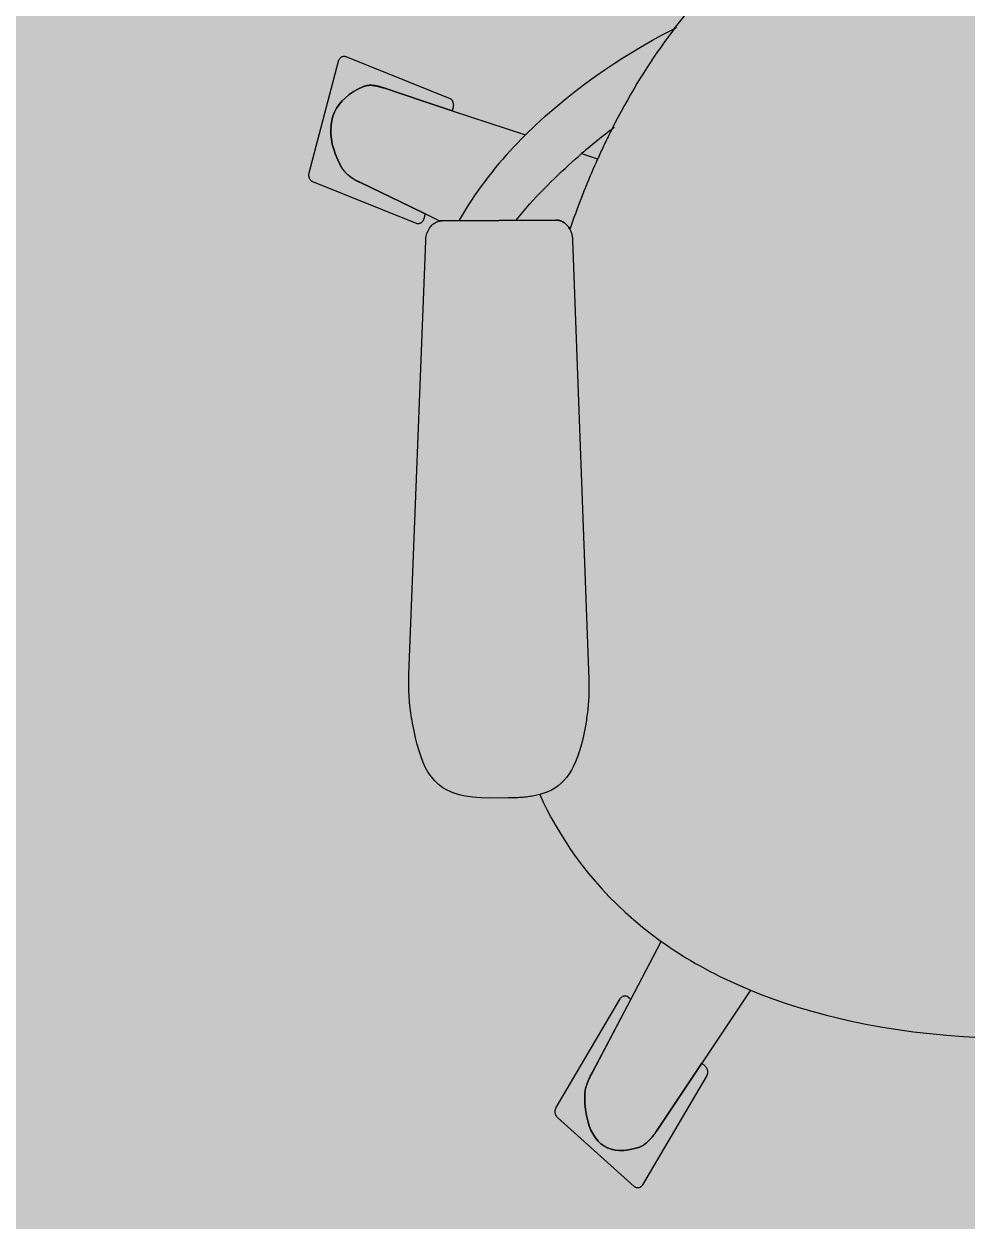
# Model space of a CAD drawing. Header units: metres. Extents: x -3.1 to 3, y -13.3 to 13.4.
# Drawn here: x 0.521 to 0.924, y 6.166 to 6.678 of the extents above; entities that cross this region are included whole.
import ezdxf

# ---------------------------------------------------------------- set-up
doc = ezdxf.new("R2010")
doc.units = ezdxf.units.M
doc.header["$MEASUREMENT"] = 0
doc.layers.add('Poly-Furniture', color=45, linetype='Continuous')
doc.layers.add('Poly-RoomsHatch', color=31, linetype='Continuous')

msp = doc.modelspace()

# ---------------------------------------------------------------- hatches: boundary and pattern name
at = {"layer": 'Poly-RoomsHatch'}
h = msp.add_hatch(color=31, dxfattribs=at)
h.dxf.hatch_style = 1
h.paths.add_polyline_path([(-2.755273, -11.584335), (0.893237, -11.584335), (0.893237, -7.204682), (2.755273, -7.204682), (2.755273, 9.589497), (1.219811, 9.589497), (-1.184988, 9.589497), (-1.184988, 10.128293), (-2.755273, 10.128293)])

# ---------------------------------------------------------------- linework, layer by layer
at = {"layer": 'Poly-Furniture', "color": 45}
for points in [[(0.799005, 6.676037), (0.805239, 6.683905), (0.811583, 6.69128), (0.818017, 6.698176), (0.82452, 6.704611), (0.831073, 6.710599), (0.837656, 6.716158), (0.844249, 6.721302), (0.850831, 6.726049), (0.857384, 6.730413), (0.863887, 6.734412), (0.870321, 6.738061), (0.876665, 6.741375), (0.882899, 6.744372), (0.889004, 6.747067), (0.894959, 6.749476), (0.900745, 6.751616), (0.906342, 6.753501), (0.911731, 6.755149), (0.91689, 6.756574)], [(0.735292, 6.630576), (0.739617, 6.634762), (0.743975, 6.638754), (0.74834, 6.642552), (0.752689, 6.646154), (0.756995, 6.64956), (0.761235, 6.652768), (0.765384, 6.655778), (0.769416, 6.658588), (0.773307, 6.661197), (0.777032, 6.663605), (0.780567, 6.66581), (0.783886, 6.667811), (0.786965, 6.669608), (0.789779, 6.6712), (0.792303, 6.672584), (0.794512, 6.673761), (0.796382, 6.67473), (0.797888, 6.675489), (0.799005, 6.676037)], [(0.799005, 6.676037), (0.797513, 6.674056), (0.796029, 6.672045), (0.794554, 6.670003), (0.793087, 6.667932), (0.791629, 6.665829), (0.790181, 6.663696), (0.788741, 6.661532), (0.787311, 6.659336), (0.785892, 6.657108), (0.784482, 6.654849), (0.783084, 6.652557), (0.781696, 6.650233), (0.780319, 6.647876), (0.778954, 6.645486), (0.7776, 6.643063), (0.776259, 6.640607), (0.77493, 6.638117), (0.773614, 6.635593), (0.77231, 6.633035)], [(0.799978, 6.676497), (0.799975, 6.676496), (0.799966, 6.676492), (0.799953, 6.676486), (0.799933, 6.676477), (0.799909, 6.676465), (0.799878, 6.676451), (0.799843, 6.676434), (0.799802, 6.676415), (0.799755, 6.676393), (0.799704, 6.676369), (0.799647, 6.676342), (0.799585, 6.676312), (0.799517, 6.676281), (0.799445, 6.676246), (0.799367, 6.676209), (0.799284, 6.67617), (0.799196, 6.676128), (0.799103, 6.676084), (0.799005, 6.676037)], [(0.799005, 6.676037), (0.799005, 6.676037)], [(0.655234, 6.662164), (0.65531, 6.662414), (0.655401, 6.662651), (0.655507, 6.662876), (0.655627, 6.663086), (0.65576, 6.663282), (0.655904, 6.663463), (0.656059, 6.663628), (0.656224, 6.663776), (0.656398, 6.663908), (0.656579, 6.664022), (0.656768, 6.664118), (0.656962, 6.664194), (0.657161, 6.664252), (0.657364, 6.664289), (0.657571, 6.664306), (0.657779, 6.664302), (0.657988, 6.664275), (0.658197, 6.664226), (0.658405, 6.664154)], [(0.658405, 6.664154), (0.702696, 6.646362)], [(0.642679, 6.614431), (0.655234, 6.662164)], [(0.665709, 6.651241), (0.663554, 6.650217), (0.661581, 6.649093), (0.65979, 6.64787), (0.658183, 6.646553), (0.656758, 6.645145), (0.655516, 6.643647), (0.654457, 6.642065), (0.653582, 6.640399), (0.65289, 6.638655), (0.652382, 6.636834), (0.652057, 6.63494), (0.651917, 6.632975), (0.65196, 6.630944), (0.652188, 6.628848), (0.652599, 6.626692), (0.653196, 6.624477), (0.653977, 6.622207), (0.654942, 6.619885), (0.656093, 6.617515)], [(0.656093, 6.617515), (0.654942, 6.619885), (0.653977, 6.622207), (0.653196, 6.624477), (0.652599, 6.626692), (0.652188, 6.628848), (0.65196, 6.630944), (0.651917, 6.632975), (0.652057, 6.63494), (0.652382, 6.636834), (0.65289, 6.638655), (0.653582, 6.640399), (0.654457, 6.642065), (0.655516, 6.643647), (0.656758, 6.645145), (0.658183, 6.646553), (0.65979, 6.64787), (0.661581, 6.649093), (0.663554, 6.650217), (0.665709, 6.651241)], [(0.669747, 6.651827), (0.669529, 6.651842), (0.669312, 6.651853), (0.669095, 6.65186), (0.668879, 6.651862), (0.668663, 6.65186), (0.668447, 6.651852), (0.668232, 6.65184), (0.668018, 6.651822), (0.667804, 6.651799), (0.667591, 6.651771), (0.667378, 6.651737), (0.667166, 6.651697), (0.666955, 6.651651), (0.666745, 6.651599), (0.666536, 6.651541), (0.666328, 6.651476), (0.66612, 6.651405), (0.665914, 6.651327), (0.665709, 6.651241)], [(0.665709, 6.651241), (0.665914, 6.651327), (0.66612, 6.651405), (0.666328, 6.651476), (0.666536, 6.651541), (0.666745, 6.651599), (0.666955, 6.651651), (0.667166, 6.651697), (0.667378, 6.651737), (0.667591, 6.651771), (0.667804, 6.651799), (0.668018, 6.651822), (0.668232, 6.65184), (0.668447, 6.651852), (0.668663, 6.65186), (0.668879, 6.651862), (0.669095, 6.65186), (0.669312, 6.651853), (0.669529, 6.651842), (0.669747, 6.651827)], [(0.67029, 6.65178), (0.670261, 6.651783), (0.670232, 6.651785), (0.670204, 6.651788), (0.670175, 6.651791), (0.670146, 6.651794), (0.670118, 6.651797), (0.670089, 6.651799), (0.670061, 6.651802), (0.670032, 6.651805), (0.670004, 6.651808), (0.669976, 6.651811), (0.669947, 6.651813), (0.669919, 6.651816), (0.66989, 6.651818), (0.669862, 6.65182), (0.669833, 6.651822), (0.669804, 6.651824), (0.669775, 6.651826), (0.669747, 6.651827)], [(0.67029, 6.65178), (0.670261, 6.651783), (0.670232, 6.651785), (0.670204, 6.651788), (0.670175, 6.651791), (0.670146, 6.651794), (0.670118, 6.651797), (0.670089, 6.651799), (0.670061, 6.651802), (0.670032, 6.651805), (0.670004, 6.651808), (0.669976, 6.651811), (0.669947, 6.651813), (0.669919, 6.651816), (0.66989, 6.651818), (0.669862, 6.65182), (0.669833, 6.651822), (0.669804, 6.651824), (0.669775, 6.651826), (0.669747, 6.651827)], [(0.669747, 6.651827), (0.669775, 6.651826), (0.669804, 6.651824), (0.669833, 6.651822), (0.669862, 6.65182), (0.66989, 6.651818), (0.669919, 6.651816), (0.669947, 6.651813), (0.669976, 6.651811), (0.670004, 6.651808), (0.670032, 6.651805), (0.670061, 6.651802), (0.670089, 6.651799), (0.670118, 6.651797), (0.670146, 6.651794), (0.670175, 6.651791), (0.670204, 6.651788), (0.670232, 6.651785), (0.670261, 6.651783), (0.67029, 6.65178)], [(0.670378, 6.651765), (0.670374, 6.651765), (0.67037, 6.651765), (0.670366, 6.651765), (0.670362, 6.651765), (0.670357, 6.651765), (0.670353, 6.651765), (0.670348, 6.651765), (0.670344, 6.651766), (0.670339, 6.651766), (0.670334, 6.651767), (0.670329, 6.651768), (0.670324, 6.651768), (0.67032, 6.65177), (0.670315, 6.651771), (0.67031, 6.651772), (0.670305, 6.651774), (0.6703, 6.651776), (0.670295, 6.651778), (0.67029, 6.65178)], [(0.67029, 6.65178), (0.670295, 6.651779), (0.6703, 6.651778), (0.670305, 6.651777), (0.67031, 6.651776), (0.670315, 6.651775), (0.67032, 6.651775), (0.670324, 6.651774), (0.670329, 6.651773), (0.670334, 6.651773), (0.670339, 6.651772), (0.670344, 6.651771), (0.670348, 6.651771), (0.670353, 6.65177), (0.670357, 6.651769), (0.670362, 6.651769), (0.670366, 6.651768), (0.67037, 6.651767), (0.670374, 6.651766), (0.670378, 6.651765)], [(0.670884, 6.651686), (0.670857, 6.651691), (0.67083, 6.651696), (0.670803, 6.651701), (0.670776, 6.651705), (0.670749, 6.65171), (0.670722, 6.651714), (0.670696, 6.651718), (0.670669, 6.651722), (0.670642, 6.651726), (0.670615, 6.65173), (0.670589, 6.651734), (0.670562, 6.651738), (0.670536, 6.651742), (0.670509, 6.651746), (0.670483, 6.65175), (0.670457, 6.651753), (0.67043, 6.651757), (0.670404, 6.651761), (0.670378, 6.651765)], [(0.670884, 6.651686), (0.670858, 6.651691), (0.670832, 6.651696), (0.670806, 6.651701), (0.670779, 6.651705), (0.670753, 6.65171), (0.670726, 6.651714), (0.6707, 6.651718), (0.670673, 6.651722), (0.670647, 6.651726), (0.67062, 6.65173), (0.670593, 6.651734), (0.670567, 6.651738), (0.67054, 6.651742), (0.670513, 6.651746), (0.670486, 6.65175), (0.670459, 6.651753), (0.670432, 6.651757), (0.670405, 6.651761), (0.670378, 6.651765)], [(0.670378, 6.651765), (0.670405, 6.651761), (0.670432, 6.651757), (0.670459, 6.651753), (0.670486, 6.65175), (0.670513, 6.651746), (0.67054, 6.651742), (0.670567, 6.651738), (0.670593, 6.651734), (0.67062, 6.65173), (0.670647, 6.651726), (0.670673, 6.651722), (0.6707, 6.651718), (0.670726, 6.651714), (0.670753, 6.65171), (0.670779, 6.651705), (0.670806, 6.651701), (0.670832, 6.651696), (0.670858, 6.651691), (0.670884, 6.651686)], [(0.67113, 6.651647), (0.671117, 6.65165), (0.671104, 6.651652), (0.671091, 6.651655), (0.671078, 6.651657), (0.671065, 6.65166), (0.671052, 6.651662), (0.671039, 6.651664), (0.671026, 6.651667), (0.671013, 6.651669), (0.671001, 6.651671), (0.670988, 6.651673), (0.670975, 6.651675), (0.670962, 6.651677), (0.670949, 6.651679), (0.670936, 6.651681), (0.670923, 6.651682), (0.67091, 6.651684), (0.670897, 6.651685), (0.670884, 6.651686)], [(0.670884, 6.651686), (0.670897, 6.651685), (0.67091, 6.651684), (0.670923, 6.651682), (0.670936, 6.651681), (0.670949, 6.651679), (0.670962, 6.651677), (0.670975, 6.651675), (0.670988, 6.651673), (0.671001, 6.651671), (0.671013, 6.651669), (0.671026, 6.651667), (0.671039, 6.651664), (0.671052, 6.651662), (0.671065, 6.65166), (0.671078, 6.651657), (0.671091, 6.651655), (0.671104, 6.651652), (0.671117, 6.65165), (0.67113, 6.651647)], [(0.671775, 6.651515), (0.671741, 6.651522), (0.671707, 6.651529), (0.671673, 6.651537), (0.671639, 6.651544), (0.671605, 6.651552), (0.671571, 6.651559), (0.671537, 6.651566), (0.671503, 6.651573), (0.671469, 6.65158), (0.671435, 6.651588), (0.671402, 6.651595), (0.671368, 6.651601), (0.671334, 6.651608), (0.6713, 6.651615), (0.671266, 6.651622), (0.671232, 6.651628), (0.671198, 6.651635), (0.671164, 6.651641), (0.67113, 6.651647)], [(0.671775, 6.651515), (0.671741, 6.651522), (0.671707, 6.651529), (0.671673, 6.651537), (0.671639, 6.651544), (0.671605, 6.651552), (0.671571, 6.651559), (0.671537, 6.651566), (0.671503, 6.651573), (0.671469, 6.65158), (0.671435, 6.651588), (0.671402, 6.651595), (0.671368, 6.651601), (0.671334, 6.651608), (0.6713, 6.651615), (0.671266, 6.651622), (0.671232, 6.651628), (0.671198, 6.651635), (0.671164, 6.651641), (0.67113, 6.651647)], [(0.67113, 6.651647), (0.671164, 6.651641), (0.671198, 6.651635), (0.671232, 6.651628), (0.671266, 6.651622), (0.6713, 6.651615), (0.671334, 6.651608), (0.671368, 6.651601), (0.671402, 6.651595), (0.671435, 6.651588), (0.671469, 6.65158), (0.671503, 6.651573), (0.671537, 6.651566), (0.671571, 6.651559), (0.671605, 6.651552), (0.671639, 6.651544), (0.671673, 6.651537), (0.671707, 6.651529), (0.671741, 6.651522), (0.671775, 6.651515)], [(0.67252, 6.651335), (0.672481, 6.651345), (0.672442, 6.651355), (0.672403, 6.651365), (0.672364, 6.651375), (0.672325, 6.651384), (0.672285, 6.651394), (0.672246, 6.651404), (0.672207, 6.651413), (0.672167, 6.651423), (0.672128, 6.651433), (0.672088, 6.651442), (0.672049, 6.651452), (0.67201, 6.651461), (0.67197, 6.65147), (0.671931, 6.651479), (0.671892, 6.651488), (0.671853, 6.651497), (0.671814, 6.651506), (0.671775, 6.651515)], [(0.671775, 6.651515), (0.671814, 6.651506), (0.671853, 6.651497), (0.671892, 6.651488), (0.671931, 6.651479), (0.67197, 6.65147), (0.67201, 6.651461), (0.672049, 6.651452), (0.672088, 6.651442), (0.672128, 6.651433), (0.672167, 6.651423), (0.672207, 6.651413), (0.672246, 6.651404), (0.672285, 6.651394), (0.672325, 6.651384), (0.672364, 6.651375), (0.672403, 6.651365), (0.672442, 6.651355), (0.672481, 6.651345), (0.67252, 6.651335)], [(0.673203, 6.651148), (0.673167, 6.651159), (0.673131, 6.65117), (0.673095, 6.65118), (0.673059, 6.651191), (0.673023, 6.651202), (0.672987, 6.651212), (0.672951, 6.651222), (0.672915, 6.651232), (0.672879, 6.651242), (0.672843, 6.651252), (0.672808, 6.651262), (0.672772, 6.651272), (0.672736, 6.651281), (0.6727, 6.65129), (0.672664, 6.6513), (0.672628, 6.651309), (0.672592, 6.651318), (0.672556, 6.651326), (0.67252, 6.651335)], [(0.673203, 6.651148), (0.673167, 6.651158), (0.673131, 6.651167), (0.673095, 6.651177), (0.673059, 6.651187), (0.673023, 6.651197), (0.672987, 6.651207), (0.672951, 6.651217), (0.672915, 6.651227), (0.672879, 6.651237), (0.672843, 6.651246), (0.672808, 6.651256), (0.672772, 6.651266), (0.672736, 6.651276), (0.6727, 6.651286), (0.672664, 6.651296), (0.672628, 6.651306), (0.672592, 6.651315), (0.672556, 6.651325), (0.67252, 6.651335)], [(0.67252, 6.651335), (0.672556, 6.651325), (0.672592, 6.651315), (0.672628, 6.651306), (0.672664, 6.651296), (0.6727, 6.651286), (0.672736, 6.651276), (0.672772, 6.651266), (0.672808, 6.651256), (0.672843, 6.651246), (0.672879, 6.651237), (0.672915, 6.651227), (0.672951, 6.651217), (0.672987, 6.651207), (0.673023, 6.651197), (0.673059, 6.651187), (0.673095, 6.651177), (0.673131, 6.651167), (0.673167, 6.651158), (0.673203, 6.651148)], [(0.673342, 6.651109), (0.673335, 6.65111), (0.673327, 6.651111), (0.67332, 6.651113), (0.673313, 6.651115), (0.673306, 6.651116), (0.673298, 6.651118), (0.673291, 6.65112), (0.673283, 6.651122), (0.673276, 6.651124), (0.673268, 6.651126), (0.673261, 6.651129), (0.673253, 6.651131), (0.673246, 6.651133), (0.673239, 6.651136), (0.673231, 6.651138), (0.673224, 6.65114), (0.673217, 6.651143), (0.67321, 6.651145), (0.673203, 6.651148)], [(0.673203, 6.651148), (0.67321, 6.651145), (0.673217, 6.651143), (0.673224, 6.65114), (0.673231, 6.651138), (0.673239, 6.651136), (0.673246, 6.651133), (0.673253, 6.651131), (0.673261, 6.651129), (0.673268, 6.651126), (0.673276, 6.651124), (0.673283, 6.651122), (0.673291, 6.65112), (0.673298, 6.651118), (0.673306, 6.651116), (0.673313, 6.651115), (0.67332, 6.651113), (0.673327, 6.651111), (0.673335, 6.65111), (0.673342, 6.651109)], [(0.673342, 6.651109), (0.673408, 6.651089), (0.673475, 6.651069), (0.673542, 6.651049), (0.673608, 6.651028), (0.673675, 6.651007), (0.673741, 6.650986), (0.673807, 6.650965), (0.673873, 6.650944), (0.67394, 6.650923), (0.674006, 6.650902), (0.674072, 6.650881), (0.674138, 6.650859), (0.674204, 6.650838), (0.67427, 6.650817), (0.674335, 6.650795), (0.674401, 6.650774), (0.674467, 6.650753), (0.674533, 6.650732), (0.674599, 6.650711)], [(0.674599, 6.650703), (0.674533, 6.650725), (0.674467, 6.650747), (0.674401, 6.650769), (0.674335, 6.650791), (0.67427, 6.650812), (0.674204, 6.650834), (0.674138, 6.650855), (0.674072, 6.650877), (0.674006, 6.650898), (0.67394, 6.650919), (0.673873, 6.650941), (0.673807, 6.650962), (0.673741, 6.650983), (0.673675, 6.651004), (0.673608, 6.651025), (0.673542, 6.651046), (0.673475, 6.651067), (0.673408, 6.651088), (0.673342, 6.651109)], [(0.673342, 6.651109), (0.673408, 6.651088), (0.673475, 6.651067), (0.673542, 6.651046), (0.673608, 6.651025), (0.673675, 6.651004), (0.673741, 6.650983), (0.673807, 6.650962), (0.673873, 6.650941), (0.67394, 6.650919), (0.674006, 6.650898), (0.674072, 6.650877), (0.674138, 6.650855), (0.674204, 6.650834), (0.67427, 6.650812), (0.674335, 6.650791), (0.674401, 6.650769), (0.674467, 6.650747), (0.674533, 6.650725), (0.674599, 6.650703)], [(0.674599, 6.650711), (0.691538, 6.645089)], [(0.691538, 6.645089), (0.674599, 6.650703)], [(0.674599, 6.650703), (0.691538, 6.645089)], [(0.692378, 6.644808), (0.691538, 6.645089)], [(0.691538, 6.645089), (0.692378, 6.644808)], [(0.703928, 6.640983), (0.692378, 6.644808)], [(0.692378, 6.644808), (0.703934, 6.640975)], [(0.702696, 6.646362), (0.7029, 6.646269), (0.703093, 6.646157), (0.703275, 6.646027), (0.703446, 6.645879), (0.703605, 6.645716), (0.703752, 6.645538), (0.703886, 6.645347), (0.704006, 6.645144), (0.704113, 6.644929), (0.704206, 6.644705), (0.704283, 6.644472), (0.704346, 6.644232), (0.704392, 6.643985), (0.704423, 6.643734), (0.704436, 6.643478), (0.704433, 6.64322), (0.704411, 6.642961), (0.704372, 6.642701), (0.704314, 6.642443)], [(0.704314, 6.642443), (0.703928, 6.640983)], [(0.703934, 6.640975), (0.735285, 6.630576)], [(0.704314, 6.642443), (0.704314, 6.642443)], [(0.772304, 6.633035), (0.771962, 6.632778), (0.771575, 6.632484), (0.771143, 6.632156), (0.770668, 6.631792), (0.770152, 6.631394), (0.769595, 6.630962), (0.769, 6.630498), (0.768368, 6.630001), (0.7677, 6.629473), (0.766997, 6.628914), (0.766262, 6.628324), (0.765495, 6.627705), (0.764698, 6.627056), (0.763872, 6.626379), (0.763019, 6.625674), (0.762141, 6.624942), (0.761237, 6.624184), (0.760312, 6.623399), (0.759364, 6.62259)], [(0.772304, 6.633028), (0.771976, 6.632378), (0.771649, 6.631726), (0.771323, 6.631072), (0.770998, 6.630416), (0.770674, 6.629758), (0.770351, 6.629097), (0.770029, 6.628435), (0.769708, 6.62777), (0.769387, 6.627103), (0.769068, 6.626433), (0.768749, 6.625762), (0.768432, 6.625088), (0.768115, 6.624412), (0.767799, 6.623734), (0.767484, 6.623053), (0.76717, 6.622371), (0.766856, 6.621686), (0.766544, 6.620999), (0.766232, 6.62031)], [(0.77231, 6.633035), (0.772304, 6.633035)], [(0.773308, 6.633777), (0.773305, 6.633775), (0.773297, 6.633769), (0.773282, 6.633758), (0.773262, 6.633743), (0.773236, 6.633724), (0.773205, 6.633701), (0.773167, 6.633674), (0.773125, 6.633642), (0.773077, 6.633607), (0.773024, 6.633568), (0.772965, 6.633524), (0.772901, 6.633477), (0.772832, 6.633425), (0.772757, 6.63337), (0.772678, 6.633311), (0.772593, 6.633248), (0.772504, 6.633181), (0.772409, 6.63311), (0.77231, 6.633035)], [(0.735285, 6.630576), (0.733631, 6.62891), (0.731986, 6.627216), (0.730353, 6.625492), (0.728733, 6.623741), (0.727126, 6.621961), (0.725536, 6.620153), (0.723962, 6.618317), (0.722408, 6.616452), (0.720873, 6.61456), (0.719359, 6.612639), (0.717868, 6.61069), (0.716402, 6.608713), (0.714961, 6.606708), (0.713547, 6.604675), (0.712162, 6.602614), (0.710807, 6.600526), (0.709483, 6.59841), (0.708192, 6.596265), (0.706936, 6.594094)], [(0.735285, 6.630576), (0.735285, 6.630576), (0.735285, 6.630576), (0.735285, 6.630577), (0.735285, 6.630577), (0.735286, 6.630577), (0.735286, 6.630578), (0.735286, 6.630578), (0.735286, 6.630579), (0.735286, 6.630579), (0.735286, 6.630579), (0.735287, 6.630579), (0.735287, 6.63058), (0.735287, 6.63058), (0.735288, 6.63058), (0.735289, 6.630579), (0.735289, 6.630579), (0.73529, 6.630578), (0.735291, 6.630577), (0.735292, 6.630576)], [(0.731374, 6.594094), (0.732768, 6.595834), (0.734192, 6.597557), (0.735644, 6.599262), (0.737118, 6.600946), (0.738612, 6.602608), (0.74012, 6.604246), (0.741641, 6.605859), (0.743169, 6.607444), (0.7447, 6.609001), (0.746232, 6.610526), (0.747759, 6.61202), (0.749279, 6.613479), (0.750786, 6.614902), (0.752278, 6.616287), (0.75375, 6.617633), (0.755198, 6.618938), (0.75662, 6.620201), (0.758009, 6.621418), (0.759364, 6.62259)], [(0.759364, 6.62259), (0.766232, 6.62031)], [(0.656093, 6.617515), (0.656166, 6.617376), (0.656241, 6.617239), (0.656317, 6.617103), (0.656395, 6.616969), (0.656474, 6.616836), (0.656554, 6.616705), (0.656635, 6.616574), (0.656718, 6.616446), (0.656802, 6.616318), (0.656888, 6.616192), (0.656974, 6.616068), (0.657062, 6.615944), (0.657151, 6.615822), (0.657241, 6.615702), (0.657333, 6.615582), (0.657425, 6.615464), (0.657519, 6.615348), (0.657614, 6.615232), (0.65771, 6.615118)], [(0.65771, 6.615118), (0.657614, 6.615232), (0.657519, 6.615348), (0.657425, 6.615464), (0.657333, 6.615582), (0.657241, 6.615702), (0.657151, 6.615822), (0.657062, 6.615944), (0.656974, 6.616068), (0.656888, 6.616192), (0.656802, 6.616318), (0.656718, 6.616446), (0.656635, 6.616574), (0.656554, 6.616705), (0.656474, 6.616836), (0.656395, 6.616969), (0.656317, 6.617103), (0.656241, 6.617239), (0.656166, 6.617376), (0.656093, 6.617515)], [(0.766232, 6.62031), (0.765566, 6.618819), (0.764904, 6.617319), (0.764246, 6.615807), (0.763592, 6.614286), (0.762943, 6.612754), (0.762299, 6.611211), (0.761659, 6.609658), (0.761023, 6.608095), (0.760392, 6.60652), (0.759765, 6.604935), (0.759144, 6.60334), (0.758526, 6.601733), (0.757914, 6.600116), (0.757306, 6.598488), (0.756703, 6.596849), (0.756105, 6.595199), (0.755512, 6.593538), (0.754924, 6.591866), (0.754341, 6.590182)], [(0.64429, 6.610512), (0.644088, 6.610605), (0.643896, 6.610717), (0.643714, 6.610848), (0.643544, 6.610995), (0.643385, 6.611159), (0.643239, 6.611337), (0.643106, 6.611529), (0.642985, 6.611733), (0.642879, 6.611948), (0.642787, 6.612172), (0.642709, 6.612405), (0.642647, 6.612646), (0.6426, 6.612892), (0.64257, 6.613144), (0.642556, 6.613399), (0.64256, 6.613656), (0.642581, 6.613915), (0.642621, 6.614174), (0.642679, 6.614431)], [(0.65771, 6.615118), (0.657718, 6.615108), (0.657726, 6.615098), (0.657734, 6.615089), (0.657742, 6.615079), (0.65775, 6.615069), (0.657758, 6.615059), (0.657767, 6.61505), (0.657775, 6.61504), (0.657783, 6.61503), (0.657791, 6.615021), (0.657799, 6.615011), (0.657808, 6.615002), (0.657816, 6.614992), (0.657825, 6.614983), (0.657833, 6.614974), (0.657842, 6.614965), (0.657851, 6.614956), (0.657859, 6.614947), (0.657868, 6.614939)], [(0.657868, 6.614939), (0.657859, 6.614947), (0.657851, 6.614956), (0.657842, 6.614965), (0.657833, 6.614974), (0.657825, 6.614983), (0.657816, 6.614992), (0.657808, 6.615002), (0.657799, 6.615011), (0.657791, 6.615021), (0.657783, 6.61503), (0.657775, 6.61504), (0.657767, 6.61505), (0.657758, 6.615059), (0.65775, 6.615069), (0.657742, 6.615079), (0.657734, 6.615089), (0.657726, 6.615098), (0.657718, 6.615108), (0.65771, 6.615118)], [(0.657868, 6.614939), (0.657962, 6.614831), (0.658056, 6.614724), (0.658151, 6.614619), (0.658247, 6.614516), (0.658345, 6.614413), (0.658443, 6.614312), (0.658542, 6.614212), (0.658642, 6.614114), (0.658742, 6.614016), (0.658844, 6.61392), (0.658946, 6.613824), (0.659049, 6.61373), (0.659153, 6.613637), (0.659257, 6.613544), (0.659363, 6.613453), (0.659468, 6.613362), (0.659575, 6.613273), (0.659682, 6.613184), (0.659789, 6.613096)], [(0.659789, 6.613096), (0.659682, 6.613184), (0.659575, 6.613273), (0.659468, 6.613362), (0.659363, 6.613453), (0.659257, 6.613544), (0.659153, 6.613637), (0.659049, 6.61373), (0.658946, 6.613824), (0.658844, 6.61392), (0.658742, 6.614016), (0.658642, 6.614114), (0.658542, 6.614212), (0.658443, 6.614312), (0.658345, 6.614413), (0.658247, 6.614516), (0.658151, 6.614619), (0.658056, 6.614724), (0.657962, 6.614831), (0.657868, 6.614939)], [(0.660092, 6.612862), (0.659789, 6.613096)], [(0.659789, 6.613096), (0.659805, 6.613084), (0.659821, 6.613071), (0.659837, 6.613059), (0.659853, 6.613047), (0.659869, 6.613035), (0.659885, 6.613022), (0.659901, 6.61301), (0.659917, 6.612998), (0.659933, 6.612985), (0.659949, 6.612973), (0.659965, 6.612961), (0.659981, 6.612948), (0.659997, 6.612936), (0.660012, 6.612924), (0.660028, 6.612911), (0.660044, 6.612899), (0.66006, 6.612887), (0.660076, 6.612874), (0.660092, 6.612862)], [(0.660092, 6.612862), (0.660076, 6.612874), (0.66006, 6.612887), (0.660044, 6.612899), (0.660028, 6.612911), (0.660012, 6.612924), (0.659997, 6.612936), (0.659981, 6.612948), (0.659965, 6.612961), (0.659949, 6.612973), (0.659933, 6.612985), (0.659917, 6.612998), (0.659901, 6.61301), (0.659885, 6.613022), (0.659869, 6.613035), (0.659853, 6.613047), (0.659837, 6.613059), (0.659821, 6.613071), (0.659805, 6.613084), (0.659789, 6.613096)], [(0.660092, 6.612862), (0.660115, 6.612843), (0.660138, 6.612825), (0.660162, 6.612807), (0.660185, 6.612789), (0.660208, 6.612771), (0.660232, 6.612753), (0.660255, 6.612736), (0.660279, 6.612718), (0.660302, 6.612701), (0.660326, 6.612684), (0.66035, 6.612666), (0.660374, 6.612649), (0.660397, 6.612633), (0.660421, 6.612616), (0.660445, 6.612599), (0.660469, 6.612583), (0.660493, 6.612566), (0.660517, 6.61255), (0.660541, 6.612534)], [(0.660541, 6.612534), (0.660517, 6.61255), (0.660493, 6.612567), (0.660469, 6.612583), (0.660445, 6.6126), (0.660421, 6.612617), (0.660397, 6.612634), (0.660374, 6.612651), (0.66035, 6.612669), (0.660326, 6.612686), (0.660302, 6.612704), (0.660279, 6.612721), (0.660255, 6.612739), (0.660232, 6.612757), (0.660208, 6.612774), (0.660185, 6.612792), (0.660162, 6.61281), (0.660138, 6.612827), (0.660115, 6.612845), (0.660092, 6.612862)], [(0.660541, 6.612534), (0.660567, 6.612514), (0.660593, 6.612495), (0.660619, 6.612475), (0.660645, 6.612456), (0.660672, 6.612437), (0.660698, 6.612418), (0.660725, 6.612399), (0.660751, 6.61238), (0.660778, 6.612361), (0.660805, 6.612342), (0.660831, 6.612323), (0.660858, 6.612305), (0.660885, 6.612286), (0.660912, 6.612268), (0.660939, 6.612249), (0.660966, 6.61223), (0.660992, 6.612212), (0.661019, 6.612193), (0.661046, 6.612175)], [(0.661046, 6.612175), (0.661019, 6.612193), (0.660992, 6.612212), (0.660966, 6.61223), (0.660939, 6.612249), (0.660912, 6.612268), (0.660885, 6.612286), (0.660858, 6.612305), (0.660831, 6.612323), (0.660805, 6.612342), (0.660778, 6.612361), (0.660751, 6.61238), (0.660725, 6.612399), (0.660698, 6.612418), (0.660672, 6.612437), (0.660645, 6.612456), (0.660619, 6.612475), (0.660593, 6.612495), (0.660567, 6.612514), (0.660541, 6.612534)], [(0.688587, 6.59272), (0.64429, 6.610512)], [(0.661046, 6.612175), (0.661184, 6.612083), (0.661323, 6.611992), (0.661462, 6.611902), (0.661602, 6.611813), (0.661742, 6.611726), (0.661883, 6.611639), (0.662024, 6.611553), (0.662166, 6.611469), (0.662308, 6.611385), (0.66245, 6.611302), (0.662593, 6.611221), (0.662736, 6.61114), (0.662879, 6.611061), (0.663023, 6.610982), (0.663167, 6.610905), (0.663311, 6.610829), (0.663455, 6.610753), (0.6636, 6.610679), (0.663744, 6.610606)], [(0.663744, 6.610606), (0.6636, 6.610679), (0.663455, 6.610753), (0.663311, 6.610829), (0.663167, 6.610905), (0.663023, 6.610982), (0.662879, 6.611061), (0.662736, 6.61114), (0.662593, 6.611221), (0.66245, 6.611302), (0.662308, 6.611385), (0.662166, 6.611469), (0.662024, 6.611553), (0.661883, 6.611639), (0.661742, 6.611726), (0.661602, 6.611813), (0.661462, 6.611902), (0.661323, 6.611992), (0.661184, 6.612083), (0.661046, 6.612175)], [(0.663744, 6.610606), (0.663775, 6.61059), (0.663806, 6.610574), (0.663837, 6.610558), (0.663868, 6.610542), (0.663899, 6.610526), (0.66393, 6.61051), (0.663961, 6.610494), (0.663992, 6.610478), (0.664023, 6.610462), (0.664054, 6.610447), (0.664086, 6.610431), (0.664117, 6.610415), (0.664148, 6.6104), (0.66418, 6.610384), (0.664211, 6.610369), (0.664243, 6.610354), (0.664274, 6.610339), (0.664306, 6.610324), (0.664338, 6.610309)], [(0.664344, 6.610317), (0.664313, 6.610332), (0.664282, 6.610346), (0.664251, 6.610361), (0.66422, 6.610376), (0.664189, 6.610391), (0.664157, 6.610406), (0.664126, 6.610421), (0.664094, 6.610436), (0.664063, 6.610451), (0.664031, 6.610466), (0.663999, 6.610481), (0.663967, 6.610496), (0.663936, 6.610512), (0.663904, 6.610527), (0.663872, 6.610543), (0.66384, 6.610558), (0.663808, 6.610574), (0.663776, 6.61059), (0.663744, 6.610606)], [(0.664338, 6.610309), (0.686161, 6.599754)], [(0.686161, 6.599754), (0.664344, 6.610317)], [(0.686161, 6.599754), (0.692302, 6.596779)], [(0.692302, 6.596779), (0.686161, 6.599754)], [(0.691759, 6.594718), (0.691683, 6.594467), (0.691592, 6.594228), (0.691485, 6.594003), (0.691365, 6.593792), (0.691233, 6.593595), (0.691088, 6.593414), (0.690933, 6.593248), (0.690768, 6.593099), (0.690595, 6.592967), (0.690413, 6.592853), (0.690225, 6.592757), (0.690031, 6.59268), (0.689831, 6.592622), (0.689628, 6.592585), (0.689422, 6.592568), (0.689214, 6.592572), (0.689005, 6.592599), (0.688796, 6.592648), (0.688587, 6.59272)], [(0.692302, 6.596779), (0.691759, 6.594718)], [(0.698583, 6.593735), (0.692302, 6.596779)], [(0.692637, 6.585233), (0.692657, 6.585907), (0.692718, 6.586568), (0.69282, 6.587212), (0.69296, 6.587839), (0.693137, 6.588447), (0.693349, 6.589032), (0.693595, 6.589594), (0.693873, 6.59013), (0.694182, 6.590637), (0.694519, 6.591115), (0.694884, 6.591561), (0.695274, 6.591973), (0.695688, 6.592349), (0.696124, 6.592687), (0.696581, 6.592985), (0.697057, 6.59324), (0.69755, 6.593452), (0.69806, 6.593617), (0.698583, 6.593735)], [(0.698583, 6.593735), (0.698632, 6.593743), (0.698681, 6.593751), (0.69873, 6.593759), (0.698779, 6.593766), (0.698829, 6.593773), (0.698878, 6.593779), (0.698928, 6.593785), (0.698977, 6.593791), (0.699027, 6.593796), (0.699077, 6.5938), (0.699127, 6.593804), (0.699177, 6.593808), (0.699227, 6.593811), (0.699277, 6.593814), (0.699328, 6.593816), (0.699378, 6.593818), (0.699429, 6.593819), (0.69948, 6.59382), (0.699531, 6.593821)], [(0.699531, 6.593821), (0.69948, 6.59382), (0.699429, 6.593819), (0.699378, 6.593818), (0.699328, 6.593816), (0.699277, 6.593814), (0.699227, 6.593811), (0.699177, 6.593808), (0.699127, 6.593804), (0.699077, 6.5938), (0.699027, 6.593796), (0.698977, 6.593791), (0.698928, 6.593785), (0.698878, 6.593779), (0.698829, 6.593773), (0.698779, 6.593766), (0.69873, 6.593759), (0.698681, 6.593751), (0.698632, 6.593743), (0.698583, 6.593735)], [(0.699531, 6.593821), (0.748509, 6.594094)], [(0.748509, 6.594094), (0.699531, 6.593821)], [(0.748509, 6.594094), (0.748891, 6.594082), (0.749268, 6.594045), (0.749638, 6.593983), (0.750003, 6.593897), (0.750361, 6.593788), (0.750711, 6.593656), (0.751053, 6.593502), (0.751387, 6.593327), (0.751712, 6.593131), (0.752027, 6.592915), (0.752332, 6.592679), (0.752627, 6.592425), (0.75291, 6.592153), (0.753181, 6.591864), (0.75344, 6.591558), (0.753686, 6.591237), (0.753919, 6.5909), (0.754137, 6.590548), (0.754341, 6.590182)], [(0.754341, 6.590182), (0.754137, 6.590548), (0.753919, 6.5909), (0.753686, 6.591237), (0.75344, 6.591558), (0.753181, 6.591864), (0.75291, 6.592153), (0.752627, 6.592425), (0.752332, 6.592679), (0.752027, 6.592915), (0.751712, 6.593131), (0.751387, 6.593327), (0.751053, 6.593502), (0.750711, 6.593656), (0.750361, 6.593788), (0.750003, 6.593897), (0.749638, 6.593983), (0.749268, 6.594045), (0.748891, 6.594082), (0.748509, 6.594094)], [(0.754341, 6.590182), (0.754449, 6.589971), (0.754553, 6.589755), (0.754651, 6.589535), (0.754744, 6.589311), (0.754832, 6.589084), (0.754915, 6.588853), (0.754992, 6.588618), (0.755064, 6.58838), (0.75513, 6.588139), (0.75519, 6.587894), (0.755245, 6.587647), (0.755293, 6.587397), (0.755336, 6.587144), (0.755373, 6.586888), (0.755403, 6.58663), (0.755427, 6.58637), (0.755444, 6.586107), (0.755455, 6.585843), (0.755459, 6.585576)], [(0.685384, 6.399737), (0.692637, 6.585233)], [(0.755459, 6.585576), (0.762422, 6.397418)], [(0.686976, 6.378736), (0.686772, 6.379822), (0.686582, 6.380912), (0.686404, 6.382004), (0.68624, 6.3831), (0.68609, 6.384198), (0.685952, 6.385298), (0.685828, 6.386401), (0.685717, 6.387506), (0.68562, 6.388612), (0.685536, 6.38972), (0.685465, 6.39083), (0.685408, 6.391941), (0.685364, 6.393053), (0.685334, 6.394166), (0.685317, 6.395279), (0.685313, 6.396393), (0.685323, 6.397508), (0.685347, 6.398622), (0.685384, 6.399737)], [(0.762422, 6.397418), (0.762454, 6.396422), (0.762476, 6.395437), (0.762487, 6.394463), (0.762489, 6.393499), (0.76248, 6.392546), (0.762463, 6.391601), (0.762435, 6.390665), (0.762398, 6.389738), (0.762352, 6.388818), (0.762296, 6.387906), (0.762231, 6.387), (0.762158, 6.3861), (0.762075, 6.385206), (0.761983, 6.384317), (0.761883, 6.383433), (0.761775, 6.382552), (0.761658, 6.381675), (0.761532, 6.380802), (0.761399, 6.37993)], [(0.719894, 6.346649), (0.716177, 6.346723), (0.712779, 6.346987), (0.709684, 6.347439), (0.706874, 6.348076), (0.704332, 6.348898), (0.70204, 6.349902), (0.69998, 6.351086), (0.698134, 6.352449), (0.696486, 6.35399), (0.695017, 6.355705), (0.69371, 6.357594), (0.692548, 6.359655), (0.691512, 6.361885), (0.690586, 6.364284), (0.689751, 6.366849), (0.68899, 6.369578), (0.688286, 6.37247), (0.68762, 6.375524), (0.686976, 6.378736)], [(0.761399, 6.37993), (0.760881, 6.376883), (0.760323, 6.374016), (0.759722, 6.371324), (0.759075, 6.368804), (0.758377, 6.36645), (0.757625, 6.364256), (0.756817, 6.36222), (0.755948, 6.360334), (0.755015, 6.358595), (0.754015, 6.356997), (0.752944, 6.355537), (0.7518, 6.354208), (0.750577, 6.353006), (0.749274, 6.351926), (0.747887, 6.350963), (0.746412, 6.350113), (0.744846, 6.34937), (0.743185, 6.34873), (0.741427, 6.348187)], [(0.761399, 6.37993), (0.761399, 6.37993)], [(0.728095, 6.346696), (0.719894, 6.346649)], [(0.741427, 6.348187), (0.74083, 6.348029), (0.740222, 6.347881), (0.739603, 6.347742), (0.738973, 6.347613), (0.738331, 6.347493), (0.737678, 6.347382), (0.737014, 6.34728), (0.736338, 6.347187), (0.73565, 6.347103), (0.73495, 6.347027), (0.734238, 6.346959), (0.733514, 6.346899), (0.732778, 6.346847), (0.732029, 6.346803), (0.731268, 6.346767), (0.730494, 6.346738), (0.729707, 6.346717), (0.728908, 6.346703), (0.728095, 6.346696)], [(0.741427, 6.348187), (0.742965, 6.344887), (0.744614, 6.341556), (0.746379, 6.338199), (0.748264, 6.334821), (0.750272, 6.331428), (0.752407, 6.328025), (0.754673, 6.324618), (0.757074, 6.321211), (0.759614, 6.31781), (0.762297, 6.31442), (0.765126, 6.311047), (0.768106, 6.307696), (0.77124, 6.304372), (0.774533, 6.30108), (0.777988, 6.297826), (0.781609, 6.294615), (0.7854, 6.291452), (0.789365, 6.288343), (0.793508, 6.285293)], [(0.780435, 6.26049), (0.793508, 6.285277)], [(0.793508, 6.285293), (0.795233, 6.284078), (0.796987, 6.282874), (0.798773, 6.28168), (0.800588, 6.280499), (0.802435, 6.279329), (0.804313, 6.278171), (0.806222, 6.277026), (0.808162, 6.275893), (0.810134, 6.274774), (0.812138, 6.273669), (0.814175, 6.272577), (0.816244, 6.2715), (0.818346, 6.270438), (0.82048, 6.269391), (0.822648, 6.268359), (0.82485, 6.267343), (0.827085, 6.266343), (0.829354, 6.26536), (0.831657, 6.264394)], [(0.831663, 6.264394), (0.810845, 6.233134)], [(0.831657, 6.264394), (0.836594, 6.262425), (0.841686, 6.260534), (0.846933, 6.258726), (0.852339, 6.257002), (0.857906, 6.255365), (0.863637, 6.253821), (0.869533, 6.25237), (0.875597, 6.251017), (0.881831, 6.249765), (0.888239, 6.248617), (0.894822, 6.247576), (0.901582, 6.246645), (0.908522, 6.245829), (0.915645, 6.245129), (0.922953, 6.244549), (0.930448, 6.244092), (0.938132, 6.243762), (0.946008, 6.243562), (0.954079, 6.243494)], [(0.748503, 6.214202), (0.775918, 6.260724)], [(0.780442, 6.260506), (0.763869, 6.229067)], [(0.763869, 6.229051), (0.780435, 6.26049)], [(0.775918, 6.260724), (0.776053, 6.260933), (0.776199, 6.261125), (0.776357, 6.261297), (0.776524, 6.261452), (0.776699, 6.261587), (0.776882, 6.261704), (0.777071, 6.261802), (0.777265, 6.26188), (0.777463, 6.261939), (0.777665, 6.261978), (0.777868, 6.261997), (0.778073, 6.261996), (0.778277, 6.261975), (0.77848, 6.261933), (0.77868, 6.261871), (0.778877, 6.261788), (0.77907, 6.261684), (0.779257, 6.261558), (0.779437, 6.261411)], [(0.779437, 6.261411), (0.780442, 6.260506)], [(0.79177, 6.204498), (0.810845, 6.23315)], [(0.810845, 6.233134), (0.79177, 6.204482)], [(0.810845, 6.23315), (0.812266, 6.231869)], [(0.763869, 6.229067), (0.763611, 6.228573), (0.763355, 6.228074), (0.763103, 6.227568), (0.762856, 6.227057), (0.762615, 6.226541), (0.762381, 6.226019), (0.762157, 6.225492), (0.761943, 6.224959), (0.761742, 6.224422), (0.761553, 6.223879), (0.76138, 6.223331), (0.761223, 6.222779), (0.761083, 6.222222), (0.760963, 6.22166), (0.760863, 6.221094), (0.760785, 6.220523), (0.760731, 6.219948), (0.760701, 6.219368), (0.760697, 6.218785)], [(0.760697, 6.218769), (0.7607, 6.219353), (0.760729, 6.219932), (0.760783, 6.220507), (0.760861, 6.221078), (0.76096, 6.221644), (0.761081, 6.222206), (0.76122, 6.222763), (0.761377, 6.223316), (0.761551, 6.223863), (0.761739, 6.224406), (0.761941, 6.224944), (0.762155, 6.225476), (0.76238, 6.226004), (0.762614, 6.226525), (0.762855, 6.227042), (0.763103, 6.227553), (0.763355, 6.228058), (0.763611, 6.228557), (0.763869, 6.229051)], [(0.812266, 6.231869), (0.812436, 6.231703), (0.81259, 6.231521), (0.81273, 6.231327), (0.812855, 6.231121), (0.812965, 6.230904), (0.813059, 6.230678), (0.813138, 6.230445), (0.813202, 6.230205), (0.813249, 6.22996), (0.813281, 6.229711), (0.813296, 6.229459), (0.813296, 6.229207), (0.813279, 6.228955), (0.813245, 6.228704), (0.813195, 6.228456), (0.813127, 6.228213), (0.813043, 6.227975), (0.812941, 6.227744), (0.812822, 6.227521)], [(0.812822, 6.227521), (0.785408, 6.180998)], [(0.760697, 6.218785), (0.760818, 6.215936), (0.761072, 6.21327), (0.761458, 6.210788), (0.761974, 6.208491), (0.762616, 6.206381), (0.763384, 6.204458), (0.764273, 6.202724), (0.765283, 6.20118), (0.766411, 6.199826), (0.767655, 6.198665), (0.769011, 6.197696), (0.770479, 6.196922), (0.772056, 6.196344), (0.773739, 6.195962), (0.775526, 6.195778), (0.777415, 6.195793), (0.779403, 6.196008), (0.781489, 6.196424), (0.78367, 6.197042)], [(0.78367, 6.197026), (0.781489, 6.196408), (0.779403, 6.195992), (0.777414, 6.195777), (0.775525, 6.195762), (0.773738, 6.195945), (0.772054, 6.196327), (0.770478, 6.196905), (0.769009, 6.197678), (0.767652, 6.198646), (0.766409, 6.199807), (0.765281, 6.201161), (0.764271, 6.202705), (0.763381, 6.204439), (0.762614, 6.206362), (0.761971, 6.208473), (0.761456, 6.21077), (0.761071, 6.213252), (0.760817, 6.215919), (0.760697, 6.218769)], [(0.749053, 6.209853), (0.748883, 6.21002), (0.748729, 6.210201), (0.748589, 6.210396), (0.748464, 6.210602), (0.748354, 6.210818), (0.74826, 6.211044), (0.748181, 6.211278), (0.748118, 6.211518), (0.74807, 6.211763), (0.748038, 6.212012), (0.748023, 6.212263), (0.748023, 6.212516), (0.748041, 6.212768), (0.748074, 6.213019), (0.748125, 6.213267), (0.748192, 6.21351), (0.748276, 6.213748), (0.748378, 6.213979), (0.748497, 6.214202)], [(0.748497, 6.214202), (0.748503, 6.214202)], [(0.748503, 6.214202), (0.748503, 6.214202)], [(0.781889, 6.180311), (0.749053, 6.209853)], [(0.78367, 6.197042), (0.784186, 6.197228), (0.784691, 6.197446), (0.785185, 6.197695), (0.785669, 6.197973), (0.786141, 6.198278), (0.786604, 6.198609), (0.787056, 6.198965), (0.787499, 6.199342), (0.787932, 6.199741), (0.788355, 6.200158), (0.788769, 6.200593), (0.789174, 6.201044), (0.78957, 6.201508), (0.789957, 6.201986), (0.790336, 6.202473), (0.790706, 6.20297), (0.791069, 6.203474), (0.791423, 6.203984), (0.79177, 6.204498)], [(0.79177, 6.204482), (0.791423, 6.203968), (0.791069, 6.203459), (0.790706, 6.202954), (0.790336, 6.202458), (0.789957, 6.20197), (0.78957, 6.201493), (0.789174, 6.201028), (0.788769, 6.200578), (0.788355, 6.200143), (0.787932, 6.199725), (0.787499, 6.199327), (0.787056, 6.198949), (0.786604, 6.198594), (0.786141, 6.198263), (0.785669, 6.197957), (0.785185, 6.197679), (0.784691, 6.19743), (0.784186, 6.197212), (0.78367, 6.197026)], [(0.785408, 6.180998), (0.785273, 6.180789), (0.785126, 6.180598), (0.784969, 6.180425), (0.784802, 6.180271), (0.784627, 6.180136), (0.784444, 6.180019), (0.784255, 6.179921), (0.784061, 6.179843), (0.783862, 6.179784), (0.783661, 6.179745), (0.783457, 6.179726), (0.783253, 6.179727), (0.783049, 6.179748), (0.782846, 6.179789), (0.782645, 6.179852), (0.782448, 6.179935), (0.782256, 6.180039), (0.782069, 6.180164), (0.781889, 6.180311)]]:
    msp.add_lwpolyline(points, dxfattribs=at)

doc.saveas('drawing.dxf')
